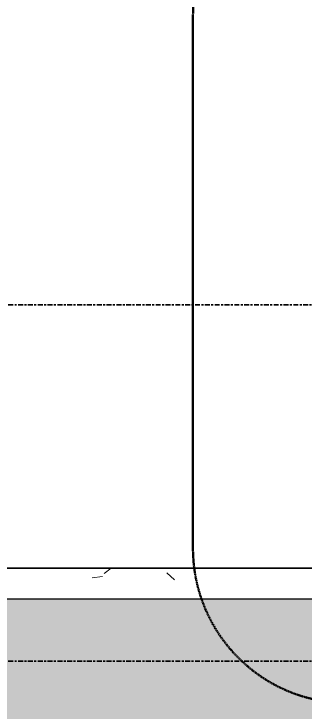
# Model space of a CAD drawing. Header units: millimetres. Extents: x -153298 to 620751, y -313239 to 250031.
# Drawn here: x 10808 to 11748, y -310079 to -307826 of the extents above; entities that cross this region are included whole.
import ezdxf

# ---------------------------------------------------------------- set-up
doc = ezdxf.new("R2010")
doc.units = ezdxf.units.MM
doc.linetypes.add('Centre', pattern=[31.75, 6.35, -4.7625, 15.875, -4.7625])
doc.linetypes.add('DPA_Hidden 50', pattern=[3, 2, -1])
for name, color, linetype, lineweight in [('A-ANNO-SYMB', 3, 'Continuous', 9), ('A-DETL-GENF', 2, 'Continuous', 35), ('A-DETL-THIN', 1, 'Continuous', 25), ('A-FLOR-FNSH', 2, 'Continuous', 70), ('A-FLOR-LEVL', 3, 'Continuous', 35), ('A-FLOR-PATT', 1, 'Continuous', 70), ('I-WALL-E', 2, 'Continuous', 35), ('P-SANR-FIXT', 2, 'Continuous', 35)]:
    doc.layers.add(name, color=color, linetype=linetype, lineweight=lineweight)

# ---------------------------------------------------------------- blocks, each defined once
blk = doc.blocks.new('PB-DRAIN-SCUPPER-GENC-300 - 300W X 200D-17300311-2140-01 ENTRANCE 1 ELEVATION 2')
at = {"layer": 'P-SANR-FIXT', "lineweight": 9}
for p, q in [((-15966.6, 101450), (-12801.5, 101450)), ((-12801.5, 101450), (-15966.6, 101450)), ((-15966.6, 101450), (-12801.5, 101450)), ((-15966.6, 101450), (-12801.5, 101450))]:
    blk.add_line(p, q, dxfattribs=at)

msp = doc.modelspace()

# ---------------------------------------------------------------- hatches: boundary and pattern name
at = {"layer": 'A-DETL-GENF', "lineweight": 9}
h = msp.add_hatch(dxfattribs=at)
h.set_pattern_fill('FP_18', color=9, style=0, pattern_type=2)
h.set_pattern_definition([(45, (12577.36, -411064.7), (0, 449.0128), [317.5, -317.5]), (45, (12493.17, -410980.52), (0, 449.0128), [317.5, -317.5]), (45, (12408.98, -410896.33), (0, 449.0128), [317.5, -317.5]), (135, (12408.98, -410840.2), (-449.0128, 3e-14), [317.5, -317.5]), (135, (12493.17, -410756), (-449.0128, 3e-14), [317.5, -317.5]), (135, (12577.36, -410671.82), (-449.0128, 3e-14), [317.5, -317.5])])
h.paths.add_polyline_path([(20827.8833, -311098.0275), (29910.7553, -311098.0275), (29910.7553, -310214.7103), (17409.6409, -310214.7103), (17409.6409, -309714.7103), (-6420.7327, -309714.7103), (-6420.7327, -311098.0275), (20701.9556, -311098.0275)])
at = {"layer": 'A-FLOR-PATT', "lineweight": 9}
h = msp.add_hatch(dxfattribs=at)
h.set_pattern_fill('FP_14', color=256, style=0, pattern_type=2)
h.set_pattern_definition([(50, (12577.36, -411064.7), (728.7365, -63.7558), [76.2, -838.2]), (355, (12577.36, -411064.7), (-140.9716, 764.2276), [60.96, -670.56]), (100.451, (12638.1, -411070), (587.77, 700.4668), [64.76, -712.36]), (46.184, (12577.4, -410861.5), (1084.316, -168.171), [114.3, -1257.3]), (96.636, (12667.7, -410875.5), (949.61, 989.71), [97.14, -1068.54]), (351.184, (12577.4, -410861.5), (949.62, 989.701), [91.44, -1005.84]), (21, (12678.96, -410912.3), (606.458, -409.0606), [76.2, -838.2]), (326, (12678.96, -410912.3), (247.2083, 736.753), [60.96, -670.56]), (71.451, (12729.5, -410946.4), (853.6683, 327.6855), [64.76, -712.36]), (37.5, (12577.36, -411064.7), (12.3547, 338.2201), [33.528, -628.904, 33.528, -647.192, -673.1]), (37.5, (12577.36, -411064.7), (12.3547, 338.2201), [-1343.152, 33.528, -639.572]), (7.5, (12577.36, -411064.7), (267.2789, 400.7221), [33.528, -354.584, 33.528, -613.664, -256.54]), (7.5, (12577.36, -411064.7), (267.2789, 400.7221), [-1035.304, 33.528, -223.012]), (327.5, (12350.8, -411064.7), (542.3633, -22.91534), [33.528, -220.472, 33.528, -758.952, -1051.56]), (327.5, (12350.8, -411064.7), (542.3633, -22.91534), [-1046.48, 33.528, -1018.032]), (317.5, (12249.2, -411064.7), (592.517, 101.707), [33.528, -296.672, 33.528, -492.76, -746.76]), (317.5, (12249.2, -411064.7), (592.517, 101.707), [-856.488, 33.528, -713.232])])
h.paths.add_polyline_path([(10893.4921, -309714.7103), (17145.5672, -309714.7103), (17145.5672, -309614.7103), (4908.6032, -309614.7103), (4908.6032, -309714.7103), (10751.5722, -309714.7103)])

# ---------------------------------------------------------------- linework, layer by layer
at = {"layer": 'A-ANNO-SYMB', "linetype": 'DPA_Hidden 50', "lineweight": 50}
msp.add_line((11385.9821, -307836.5167), (11385.9821, -309550.0556), dxfattribs=at)
for centre, start, end in [((11885.9821, -307836.5167), 90, 180), ((11885.9821, -309550.0556), 180, 270)]:
    msp.add_arc(centre, 500, start, end, dxfattribs=at)
at = {"layer": 'A-DETL-THIN'}
msp.add_line((17409.6409, -309714.7103), (-6420.7327, -309714.7103), dxfattribs=at)
at = {"layer": 'A-FLOR-FNSH', "color": 7, "lineweight": 25}
msp.add_line((17145.5672, -309614.7103), (4908.6032, -309614.7103), dxfattribs=at)
at = {"layer": 'A-FLOR-LEVL', "linetype": 'Centre'}
for p, q in [((-6493.6229, -308764.7103), (36480.0979, -308764.7103)), ((-6493.6229, -309614.7103), (36741.898, -309614.7103)), ((-6493.6229, -309914.7103), (38178.1357, -309914.7103))]:
    msp.add_line(p, q, dxfattribs=at)
at = {"layer": 'I-WALL-E'}
msp.add_line((10694.1524, -309614.7103), (11819.1524, -309614.7103), dxfattribs=at)

# ---------------------------------------------------------------- block references
at = {"layer": 'P-SANR-FIXT'}
msp.add_blockref('PB-DRAIN-SCUPPER-GENC-300 - 300W X 200D-17300311-2140-01 ENTRANCE 1 ELEVATION 2', (24671.1729, -411064.7103), dxfattribs=at)

doc.saveas('drawing.dxf')
